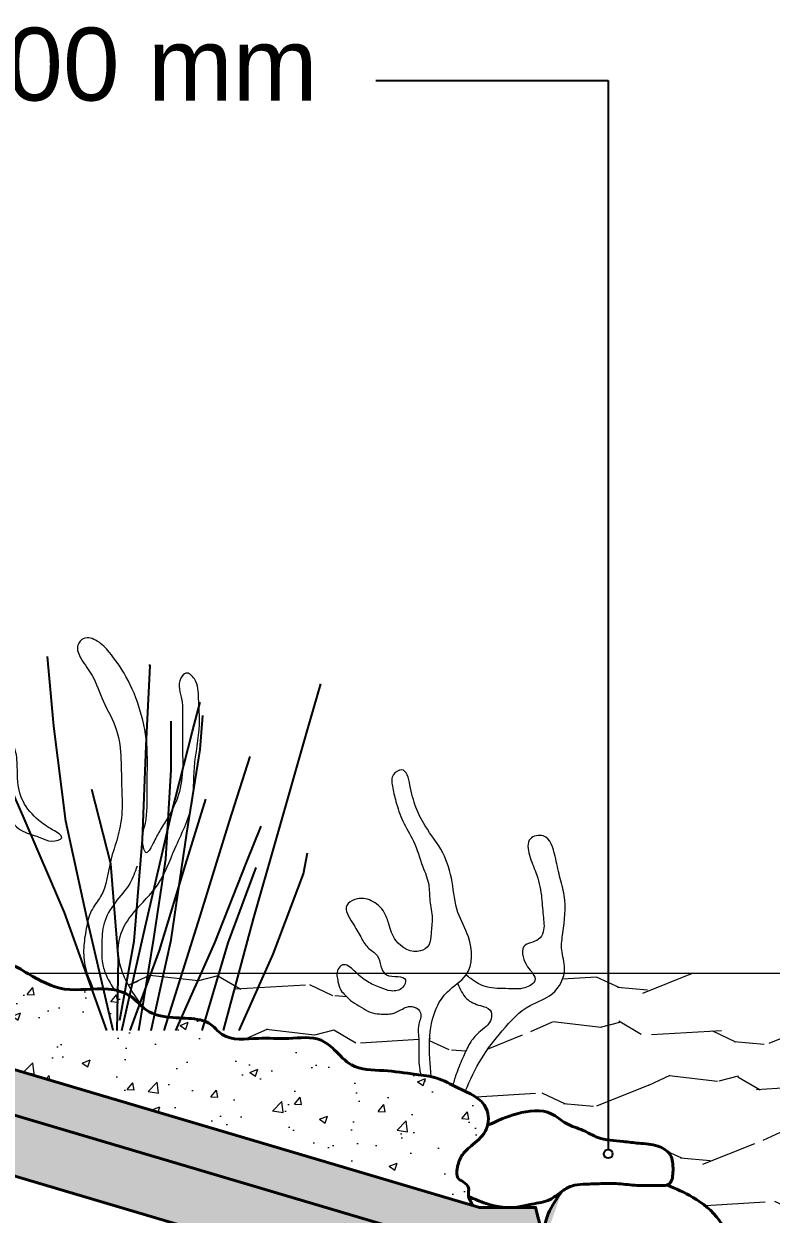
# Model space of a CAD drawing. Header units: millimetres. Extents: x 3441.7 to 3473.1, y 1370.7 to 1404.8.
# Drawn here: x 3447.761 to 3449.27, y 1384.103 to 1386.508 of the extents above; entities that cross this region are included whole.
import ezdxf

# ---------------------------------------------------------------- set-up
doc = ezdxf.new("R2010")
doc.units = ezdxf.units.MM
for name, color, linetype, lineweight, true_color in [('ACQUA - water hatch', 7, 'Continuous', 0, 0x0f87ff), ('PIANTE_laghetto - PISCINA', 7, 'Continuous', 0, 0x306c2d), ('TRATTEGGI - hatch', 7, 'Continuous', 5, 0x8f8f8f)]:
    doc.layers.add(name, color=color, linetype=linetype, lineweight=lineweight, true_color=true_color)
doc.layers.add('MURATURA_section_wall', color=7, linetype='Continuous', lineweight=40)
doc.layers.add('SCRITTE_txt', color=7, linetype='Continuous')
doc.layers.add('VEGETAZIONE', color=7, linetype='Continuous', true_color=0x007a00)
doc.styles.get("Standard").update_dxf_attribs({"font": 'arial.ttf'})

msp = doc.modelspace()

# ---------------------------------------------------------------- hatches: boundary and pattern name
at = {"layer": 'ACQUA - water hatch'}
h = msp.add_hatch(dxfattribs=at)
h.set_pattern_fill('LEGNO6', color=256, scale=0.259, angle=65, style=0, pattern_type=2)
h.set_pattern_definition([(173.4349, (3473.651422849932, 1370.091619504755), (-0.5789254907091911, -0.01581703487360836), [0.098283507, -0.720746236]), (204.3987, (3473.553783736294, 1370.102856385458), (-1.830417354365221, -0.8611113755209729), [0.047757269, -2.340104886]), (201.8476, (3473.619749681893, 1370.317862357518), (-4.928144378325502, -1.988591047344394), [0.1136062059999999, -5.566707201999995]), (174.9831, (3473.514302965307, 1370.275585007065), (-2.206244218994127, 0.1714640880771859), [0.06063034599999996, -2.970886953999997]), (155, (3473.688638614061, 1370.171428968481), (-0.3441918466333335, -0.1252755870516511), [0.05180000000000001, -0.2072]), (183.4429, (3473.641691870692, 1370.193320594439), (3.817745437098474, 0.2201784721872553), [0.1413865459999998, -6.927937645999995]), (149.2894, (3473.500560572862, 1370.18482973036), (2.003145042565715, -1.219857130453502), [0.05205848199999996, -2.550859401999997]), (194.8056, (3473.45580299209, 1370.211416030655), (1.611500914564124, 0.3916450016318331), [0.040457095, -1.982397655])])
edge = h.paths.add_edge_path()
edge.add_line((3454.43779605637, 1383.79989586569), (3454.499453303458, 1383.79989586569))
edge.add_spline(control_points=[(3454.499453303457, 1383.79989586569), (3454.4791790438, 1383.80265195704), (3454.445038434789, 1383.812695515491), (3454.423109773228, 1383.854297656163), (3454.419212482653, 1383.89334706408), (3454.445581059305, 1383.9286280226), (3454.489390789581, 1383.960553151845), (3454.529719726331, 1383.973154588661), (3454.553070995609, 1383.980451075206)], knot_values=[0, 5.561662241859722e-13, 5.561662241859722e-13, 5.561662241859722e-13, 0.05937307789907037, 0.09790101637154827, 0.1345649279990996, 0.1703633095913778, 0.2232683096197928, 0.2960344245012526, 0.2960344245012526, 0.2960344245012526, 0.2960344245012526], degree=3, periodic=0)
edge.add_spline(control_points=[(3454.553070995608, 1383.980451075206), (3454.54381541577, 1383.981405112509), (3454.517695526393, 1383.985058604311), (3454.475426099577, 1383.996485189658), (3454.454065765745, 1384.04665992596), (3454.476468246482, 1384.100543349491), (3454.524251515357, 1384.137820125123), (3454.563363354711, 1384.154788294474), (3454.581022000129, 1384.162449271071)], knot_values=[0, 0, 0, 0, 0.02778236356392966, 0.07795123135906884, 0.1228536621545008, 0.1716339767992767, 0.2418028089864562, 0.2995604804378723, 0.2995604804378723, 0.2995604804378723, 0.2995604804378723], degree=3, periodic=0)
edge.add_spline(control_points=[(3454.581022000118, 1384.162449271074), (3454.579171317298, 1384.163030002748), (3454.570226806443, 1384.16746892463), (3454.568433501929, 1384.19453999286), (3454.569964148923, 1384.225109959179), (3454.602142765569, 1384.245276509417), (3454.635825268047, 1384.245860472635), (3454.676225850716, 1384.251773413777), (3454.716275719672, 1384.252773886426), (3454.75105513787, 1384.274797787739), (3454.78563918362, 1384.283596761156), (3454.821575121974, 1384.317965981795), (3454.884583688983, 1384.309815729147), (3454.92427085485, 1384.29172075731), (3454.943360806015, 1384.283016882363)], knot_values=[0, 0, 0, 0, 0.006301945444434021, 0.03408588355426717, 0.06618174606859073, 0.0963639034804819, 0.135410286284802, 0.1671915799058559, 0.219313579449953, 0.2517505668220372, 0.2884626581942298, 0.3247947950113824, 0.3938192190303914, 0.4577925718705423, 0.4577925718705423, 0.4577925718705423, 0.4577925718705423], degree=3, periodic=0)
edge.add_spline(control_points=[(3454.943360806015, 1384.283016882363), (3454.940715190573, 1384.294266229718), (3454.943094150079, 1384.327698792459), (3454.97082292375, 1384.343223487058), (3454.988719454735, 1384.351883081906)], knot_values=[0.7365814746367307, 0.7365814746367307, 0.7365814746367307, 0.7365814746367307, 0.7525405037948754, 0.779058925372968, 0.779058925372968, 0.779058925372968, 0.779058925372968], degree=3, periodic=0)
edge.add_spline(control_points=[(3454.988719454735, 1384.351883081906), (3454.978705200222, 1384.374337725505), (3454.959094849132, 1384.418309390494), (3454.913198130213, 1384.475248142379), (3454.86830587309, 1384.526048678772), (3454.810477240898, 1384.542225200698), (3454.791633236758, 1384.574049237174), (3454.788853838124, 1384.589874977964)], knot_values=[0, 0, 0, 0, 0.07331409340444213, 0.1435668635678257, 0.2198199965013292, 0.2701171637204405, 0.3172690672055492, 0.3172690672055492, 0.3172690672055492, 0.3172690672055492], degree=3, periodic=0)
edge.add_line((3454.788853838124, 1384.589874977964), (3448.851897201669, 1384.589874977964))
edge.add_spline(control_points=[(3448.851897201669, 1384.589874977964), (3448.849117803035, 1384.574049237174), (3448.830273798895, 1384.542225200698), (3448.772445166703, 1384.526048678772), (3448.72755290958, 1384.475248142379), (3448.681656190661, 1384.418309390494), (3448.662045839571, 1384.374337725505), (3448.652031585058, 1384.351883081906)], knot_values=[0, 0, 0, 0, 0.04715190348510556, 0.09744907070421527, 0.1737022036377174, 0.243954973801101, 0.3172690672055431, 0.3172690672055431, 0.3172690672055431, 0.3172690672055431], degree=3, periodic=0)
edge.add_spline(control_points=[(3448.652031585058, 1384.351883081906), (3448.669928116044, 1384.343223487058), (3448.697656889714, 1384.327698792459), (3448.70003584922, 1384.294266229718), (3448.697390233778, 1384.283016882363)], knot_values=[1.549327909294372, 1.549327909294372, 1.549327909294372, 1.549327909294372, 1.605106844926221, 1.638675119626813, 1.638675119626813, 1.638675119626813, 1.638675119626813], degree=3, periodic=0)
edge.add_spline(control_points=[(3448.697390233778, 1384.283016882363), (3448.716480184943, 1384.29172075731), (3448.75616735081, 1384.309815729147), (3448.819175917819, 1384.317965981795), (3448.855111856173, 1384.283596761156), (3448.889695901923, 1384.274797787739), (3448.924475320122, 1384.252773886426), (3448.964525189078, 1384.251773413777), (3449.004925771746, 1384.245860472635), (3449.038608274224, 1384.245276509417), (3449.070786890871, 1384.225109959179), (3449.072317537864, 1384.19453999286), (3449.07052423335, 1384.16746892463), (3449.061579722495, 1384.163030002748), (3449.059729039675, 1384.162449271074)], knot_values=[0, 0, 0, 0, 0.06397335284014759, 0.132997776859153, 0.1693299136763101, 0.2060420050485027, 0.238478992420587, 0.2906009919646858, 0.3223822855857344, 0.3614286683900563, 0.391610825801946, 0.4237066883162699, 0.451490626426103, 0.4577925718705325, 0.4577925718705325, 0.4577925718705325, 0.4577925718705325], degree=3, periodic=0)
edge.add_spline(control_points=[(3449.059729039664, 1384.162449271071), (3449.077387685082, 1384.154788294474), (3449.116499524437, 1384.137820125123), (3449.164282793312, 1384.100543349491), (3449.186685274048, 1384.04665992596), (3449.165324940216, 1383.996485189658), (3449.1230555134, 1383.985058604311), (3449.096935624023, 1383.981405112509), (3449.087680044185, 1383.980451075206)], knot_values=[0, 0, 0, 0, 0.05775767145141455, 0.1279265036385954, 0.1767068182833706, 0.2216092490788019, 0.2717781168739395, 0.2995604804378801, 0.2995604804378801, 0.2995604804378801, 0.2995604804378801], degree=3, periodic=0)
edge.add_spline(control_points=[(3449.087680044185, 1383.980451075206), (3449.111031313462, 1383.973154588661), (3449.151360250212, 1383.960553151845), (3449.195169980488, 1383.9286280226), (3449.221538557141, 1383.89334706408), (3449.217641266565, 1383.854297656163), (3449.195712605005, 1383.812695515491), (3449.161571995993, 1383.80265195704), (3449.141297736336, 1383.79989586569)], knot_values=[0, 0, 0, 0, 0.07276611488146141, 0.1256711149098778, 0.1614694965021542, 0.1981334081297055, 0.2366613466021825, 0.2960344245006535, 0.2960344245006535, 0.2960344245006535, 0.2960344245012578], degree=3, periodic=0)
edge.add_line((3449.145993632106, 1383.79989586569), (3449.202954983423, 1383.79989586569))
edge.add_line((3449.202954983423, 1383.79989586569), (3449.462164435417, 1383.089874977964))
edge.add_line((3449.462164435417, 1383.089874977964), (3451.820375519897, 1383.089874977964))
edge.add_line((3451.820375519897, 1383.089874977964), (3454.178586604377, 1383.089874977964))
edge.add_line((3454.178586604377, 1383.089874977964), (3454.43779605637, 1383.79989586569))
edge = h.paths.add_edge_path()
edge.add_spline(control_points=[(3455.423490314966, 1384.457651286027), (3455.404562805106, 1384.477876544002), (3455.371708826099, 1384.512983127266), (3455.328905903975, 1384.55360524027), (3455.316300298785, 1384.580830804975), (3455.313100999623, 1384.589874977975)], knot_values=[0, 0, 0, 0, 0.08347369659597126, 0.144891911075212, 0.1735235563839614, 0.1735235563839614, 0.1735235563839614, 0.1735235563839614], degree=3, periodic=0)
edge.add_line((3455.313100999628, 1384.589874977964), (3455.247474673061, 1384.589874977964))
edge.add_spline(control_points=[(3455.247474673061, 1384.589874977964), (3455.247902172355, 1384.584429854101), (3455.24529198459, 1384.572409356091), (3455.241829265441, 1384.556131649411), (3455.228962393737, 1384.544130080538), (3455.216668457208, 1384.531188192215), (3455.198258566209, 1384.522341499103), (3455.181561736657, 1384.510111358751), (3455.158928498709, 1384.507417634921), (3455.137264276899, 1384.50669203336), (3455.119643116316, 1384.515075643732), (3455.106563195325, 1384.523322752878), (3455.090511960634, 1384.52388522311), (3455.073345232215, 1384.509331662072), (3455.086145421451, 1384.483604268904), (3455.080976702403, 1384.45410439962), (3455.082697260505, 1384.424869106542), (3455.081825823223, 1384.401470211067), (3455.079463447775, 1384.389596942485), (3455.07846869343, 1384.384597319959)], knot_values=[1.653840958368614, 1.653840958368614, 1.653840958368614, 1.653840958368614, 1.670284212329099, 1.688701663666082, 1.702731810362867, 1.721699999593496, 1.742086579826102, 1.763481098832251, 1.782455717275425, 1.809291168659968, 1.827043538950123, 1.840073928876327, 1.85522735545754, 1.872549709522921, 1.896105043131741, 1.9287171314217, 1.962493946928967, 1.983491411840911, 1.99876415031564, 1.99876415031564, 1.99876415031564, 1.99876415031564], degree=3, periodic=0)
edge.add_spline(control_points=[(3455.07846869343, 1384.384597319959), (3455.081642161444, 1384.385015706525), (3455.106700673866, 1384.388164478205), (3455.151906709787, 1384.395358303628), (3455.216655057941, 1384.394377970753), (3455.248706356922, 1384.433497794104), (3455.287315579353, 1384.464790280346), (3455.34501645962, 1384.456110808514), (3455.390185319096, 1384.459901710122), (3455.417700477636, 1384.457992238563), (3455.423490314966, 1384.457651286027)], knot_values=[0.5185056990089885, 0.5185056990089885, 0.5185056990089885, 0.5185056990089885, 0.523030569043683, 0.554238054192567, 0.585710197961085, 0.6076550839868684, 0.6233338528687727, 0.6543814569180725, 0.68355253421702, 0.6913131359197894, 0.6913131359197894, 0.6913131359197894, 0.6913131359197894], degree=3, periodic=0)
edge = h.paths.add_edge_path()
edge.add_spline(control_points=[(3455.547761899158, 1384.499057564824), (3455.533291812082, 1384.521129176922), (3455.51963890526, 1384.548631195665), (3455.512771454857, 1384.578971146501), (3455.511215926962, 1384.584650197823), (3455.509541484306, 1384.589874977931)], knot_values=[0.006580042439389144, 0.006580042439389144, 0.006580042439389144, 0.006580042439389144, 0.03004042019089129, 0.03004042019089129, 0.03650200317790447, 0.03650200317790447, 0.03650200317790447, 0.03650200317790447], degree=3, periodic=0)
edge.add_line((3455.509541484296, 1384.589874977964), (3455.346916255131, 1384.589874977964))
edge.add_spline(control_points=[(3455.346916255131, 1384.589874977964), (3455.348733119314, 1384.585988931698), (3455.350769285345, 1384.582294029289), (3455.372155535352, 1384.549591698224), (3455.414155541049, 1384.513430830182), (3455.467508303812, 1384.460633359343)], knot_values=[0, 0, 0, 0, 0.005745101408265181, 0.005745101408265181, 0.05394924863518082, 0.05394924863518082, 0.05394924863518082, 0.05394924863518082], degree=3, periodic=0)
edge.add_spline(control_points=[(3455.467508303812, 1384.460633359343), (3455.471626798655, 1384.461998071593), (3455.485688180661, 1384.468628365955), (3455.5010514146, 1384.490385224681), (3455.527265262017, 1384.497206009253), (3455.541506517644, 1384.498626432984), (3455.547761899158, 1384.499057564824)], knot_values=[0.454100160989116, 0.454100160989116, 0.454100160989116, 0.454100160989116, 0.4605439150416205, 0.4773461468238163, 0.4888761169734311, 0.4978785602404251, 0.4978785602404251, 0.4978785602404251, 0.4978785602404251], degree=3, periodic=0)
edge = h.paths.add_edge_path()
edge.add_spline(control_points=[(3455.636412541401, 1384.518983916302), (3455.653149755645, 1384.541291744553), (3455.66988696989, 1384.563599572803), (3455.679849237417, 1384.589874977964)], knot_values=[0, 0, 0, 0, 0.08313469887157088, 0.08313469887157088, 0.08313469887157088, 0.08313469887157088], degree=3, periodic=0)
edge.add_line((3455.679849237417, 1384.589874977964), (3455.542440223513, 1384.589874977964))
edge.add_spline(control_points=[(3455.542440223513, 1384.589874977964), (3455.544401429495, 1384.581068346492), (3455.547722661315, 1384.565069008004), (3455.559106896314, 1384.533814073182), (3455.574105637823, 1384.514670157252), (3455.584602900977, 1384.501271784914)], knot_values=[0, 0, 0, 0, 0.02696635366569268, 0.04864945168455063, 0.09921354818532077, 0.09921354818532077, 0.09921354818532077, 0.09921354818532077], degree=3, periodic=0)
edge.add_spline(control_points=[(3455.584602900977, 1384.501271784914), (3455.601683716537, 1384.502985043142), (3455.620615393604, 1384.507079178767), (3455.635146488673, 1384.517973533122), (3455.636412541401, 1384.518983916302)], knot_values=[0.4104582408305335, 0.4104582408305335, 0.4104582408305335, 0.4104582408305335, 0.4343131117791068, 0.4366422090824658, 0.4366422090824658, 0.4366422090824658, 0.4366422090824658], degree=3, periodic=0)
edge = h.paths.add_edge_path()
edge.add_spline(control_points=[(3448.562282346363, 1384.384597319959), (3448.561287592018, 1384.389596942485), (3448.55892521657, 1384.401470211067), (3448.558053779288, 1384.424869106542), (3448.55977433739, 1384.45410439962), (3448.554605618343, 1384.483604268904), (3448.567405807578, 1384.509331662072), (3448.55023907916, 1384.52388522311), (3448.534187844468, 1384.523322752878), (3448.521107923477, 1384.515075643732), (3448.503486762895, 1384.50669203336), (3448.481822541084, 1384.507417634921), (3448.459189303136, 1384.510111358751), (3448.442492473584, 1384.522341499103), (3448.424082582585, 1384.531188192215), (3448.411788646056, 1384.544130080538), (3448.398921774352, 1384.556131649411), (3448.395459055203, 1384.572409356091), (3448.392848867439, 1384.584429854101), (3448.393276366732, 1384.589874977964)], knot_values=[1.653840958368624, 1.653840958368624, 1.653840958368624, 1.653840958368624, 1.669113696843353, 1.690111161755297, 1.723887977262563, 1.756500065552522, 1.780055399161343, 1.797377753226727, 1.812531179807938, 1.825561569734141, 1.843313940024298, 1.870149391408845, 1.889124009852014, 1.910518528858163, 1.930905109090771, 1.949873298321398, 1.963903445018182, 1.982320896355166, 1.998764150315647, 1.998764150315647, 1.998764150315647, 1.998764150315647], degree=3, periodic=0)
edge.add_spline(control_points=[(3448.433784805479, 1384.589874977964), (3448.431899414421, 1384.591621197339), (3448.42301992283, 1384.599910353204), (3448.407829437122, 1384.613337646669), (3448.395078309257, 1384.599407963558), (3448.393484763733, 1384.59252936243), (3448.393276366732, 1384.589874977964)], knot_values=[1.599284433282738, 1.599284433282738, 1.599284433282738, 1.599284433282738, 1.606581788358489, 1.632642319011171, 1.645825214560593, 1.653840958368624, 1.653840958368624, 1.653840958368624, 1.653840958368624], degree=3, periodic=0)
edge.add_line((3448.393276366732, 1384.589874977964), (3447.960901802376, 1384.589874977964))
edge.add_spline(control_points=[(3447.960901802376, 1384.589874977964), (3447.970864069904, 1384.563599572803), (3447.987601284148, 1384.541291744553), (3448.004338498392, 1384.518983916302)], knot_values=[0, 0, 0, 0, 0.08313469887156595, 0.08313469887156595, 0.08313469887156595, 0.08313469887156595], degree=3, periodic=0)
edge.add_spline(control_points=[(3448.004338498392, 1384.518983916302), (3448.00560455112, 1384.517973533122), (3448.021628133817, 1384.505960220491), (3448.060600090164, 1384.499133000485), (3448.103116272775, 1384.499904131303), (3448.139699625193, 1384.490385224681), (3448.167603923368, 1384.450868162345), (3448.232578456064, 1384.46141133315), (3448.295734580174, 1384.456110808514), (3448.35343546044, 1384.464790280346), (3448.392044682872, 1384.433497794104), (3448.424095981852, 1384.394377970753), (3448.488844330006, 1384.395358303628), (3448.534050365928, 1384.388164478205), (3448.55910887835, 1384.385015706525), (3448.562282346363, 1384.384597319959)], knot_values=[0.8633592209635979, 0.8633592209635979, 0.8633592209635979, 0.8633592209635979, 0.8682582519328004, 0.92409146101329, 0.974091549064217, 0.9983437264013412, 1.033685596289431, 1.106950277042951, 1.168308817489176, 1.23361445050693, 1.266593224815765, 1.31275217064426, 1.378950781911176, 1.444592709362447, 1.454110335955157, 1.454110335955157, 1.454110335955157, 1.454110335955157], degree=3, periodic=0)
edge = h.paths.add_edge_path()
edge.add_spline(control_points=[(3448.62698600872, 1384.364089280497), (3448.629479072927, 1384.372499391237), (3448.635326540224, 1384.39222525605), (3448.647812403996, 1384.419928831519), (3448.660021676794, 1384.448800288726), (3448.679827449881, 1384.473738931241), (3448.707269688526, 1384.488979669698), (3448.704885218692, 1384.519897990315), (3448.678824783437, 1384.525001114331), (3448.651013365969, 1384.536621999614), (3448.641833533206, 1384.55819080398), (3448.636881176478, 1384.569826790842)], knot_values=[0, 0, 0, 0, 0.02627874297382379, 0.06163663564031421, 0.09121813495416962, 0.1195660553797173, 0.1573663796495151, 0.1747650954205394, 0.1963803222224595, 0.227250599323852, 0.2634141690894424, 0.2634141690894424, 0.2634141690894424, 0.2634141690894424], degree=3, periodic=0)
edge.add_spline(control_points=[(3448.636881176452, 1384.569826790821), (3448.629934901842, 1384.564216446473), (3448.612128338878, 1384.551226808999), (3448.573767068384, 1384.492680581968), (3448.57927161478, 1384.430376510417), (3448.583624676937, 1384.381105693782)], knot_values=[0, 0, 0, 0, 0.02647959214194034, 0.06382602412981059, 0.2050101883561061, 0.2050101883561061, 0.2050101883561061, 0.2050101883561061], degree=3, periodic=0)
edge.add_spline(control_points=[(3448.583624676937, 1384.381105693782), (3448.587470476228, 1384.380280927143), (3448.602569500271, 1384.37644884047), (3448.616284966148, 1384.369509891408), (3448.626986008772, 1384.36408928047)], knot_values=[1.475629165940997, 1.475629165940997, 1.475629165940997, 1.475629165940997, 1.487466873473399, 1.522793157095329, 1.522793157095329, 1.522793157095329, 1.522793157095329], degree=3, periodic=0)
at = {"layer": 'TRATTEGGI - hatch'}
h = msp.add_hatch(dxfattribs=at)
h.set_pattern_fill('AR-CONC', color=256, scale=0.02355811703335998, style=0)
h.set_pattern_definition([(49.99999999999999, (3430.489087552899, 1278.141046516916), (0.168972993250777, -0.01478322140013178), [0.01766858777501998, -0.1943544655252198]), (355, (3430.489087552899, 1278.141046516916), (-0.03268720155789828, 0.1772023031727764), [0.01413487022001599, -0.1554835724201759]), (100.4514, (3430.503168635226, 1278.139814582879), (0.1362859171931564, 0.1624189741929805), [0.01501598855748601, -0.1651758793151319]), (46.18420000000002, (3430.489087552899, 1278.188162750983), (0.2514218952632876, -0.03899316310809395), [0.02650288166252992, -0.291531698287829]), (96.63559999999998, (3430.510039375372, 1278.184913307577), (0.2201889340403323, 0.2294838280696005), [0.0225239835429725, -0.247763779395061]), (351.1842, (3430.489087552899, 1278.188162750983), (0.2201887549008587, 0.2294840000497168), [0.02120230533002398, -0.2332253586302638]), (21, (3430.512645669933, 1278.176383692466), (0.1406200619184462, -0.09484942946135617), [0.01766858777501998, -0.1943544655252198]), (326.0000000000001, (3430.512645669933, 1278.176383692466), (0.05732051065419451, 0.1708316962796002), [0.01413487022001599, -0.1554835724201759]), (71.4514, (3430.524364003398, 1278.168479565858), (0.1979406301820009, 0.07598211188320783), [0.01501598855748602, -0.1651758793151319]), (37.50000000000001, (3430.489087552899, 1278.141046516916), (0.002864632946734582, 0.07842352368244265), [0, -0.153598923057507, 0, -0.1578393841235118, 0, -0.1560725253460098]), (7.499999999999999, (3430.489087552899, 1278.141046516916), (0.06197422950974011, 0.09291597267852499), [0, -0.08999200706743508, 0, -0.150065205502503, 0, -0.05948424550923392]), (327.5, (3430.436552951915, 1278.141046516916), (0.1257585142638295, -0.005313503079909423), [0, -0.05889529258339993, 0, -0.1837533128602078, 0, -0.2438265112952757]), (317.5, (3430.412994834881, 1278.141046516916), (0.1373876802960483, 0.02358284889407171), [0, -0.07656388035841993, 0, -0.1220310462328047, 0, -0.1731521601951958])])
edge = h.paths.add_edge_path()
edge.add_spline(control_points=[(3448.626986008772, 1384.36408928047), (3448.616284966148, 1384.369509891408), (3448.602569500271, 1384.37644884047), (3448.587470476228, 1384.380280927143), (3448.583624676937, 1384.381105693783)], knot_values=[0.5011025843369028, 0.5011025843369028, 0.5011025843369028, 0.5011025843369028, 0.5130988855937124, 0.517118801961612, 0.517118801961612, 0.517118801961612, 0.517118801961612], degree=3, periodic=0)
edge.add_spline(control_points=[(3448.583624676937, 1384.381105693783), (3448.576633703315, 1384.382604971666), (3448.569457382911, 1384.383651370957), (3448.562282346363, 1384.384597319959)], knot_values=[0.4937950970855718, 0.4937950970855718, 0.4937950970855718, 0.4937950970855718, 0.5011025843369028, 0.5011025843369028, 0.5011025843369028, 0.5011025843369028], degree=3, periodic=0)
edge.add_spline(control_points=[(3448.562282346363, 1384.384597319959), (3448.55910887835, 1384.385015706525), (3448.534050365928, 1384.388164478205), (3448.488844330006, 1384.395358303628), (3448.424095981852, 1384.394377970753), (3448.392044682872, 1384.433497794104), (3448.35343546044, 1384.464790280346), (3448.295734580174, 1384.456110808514), (3448.232578456064, 1384.46141133315), (3448.167603923368, 1384.450868162345), (3448.139699625193, 1384.490385224681), (3448.103116272775, 1384.499904131303), (3448.060600090164, 1384.499133000485), (3448.021628133934, 1384.505960220471), (3448.005604551296, 1384.51797353299), (3448.004338498651, 1384.518983916096)], knot_values=[0.2931844578492684, 0.2931844578492684, 0.2931844578492684, 0.2931844578492684, 0.2964165078740583, 0.3187075686946895, 0.3411876713864884, 0.3568625899763333, 0.3680617106062649, 0.390238570641479, 0.4110750544264405, 0.4359546933720397, 0.4479562875021786, 0.4561919804661894, 0.4731712960813115, 0.4921314562677731, 0.4937950970855717, 0.4937950970855717, 0.4937950970855717, 0.4937950970855717], degree=3, periodic=0)
edge.add_spline(control_points=[(3448.004338498651, 1384.518983916096), (3447.99507382102, 1384.526377663743), (3447.979197672713, 1384.54581744286), (3447.955795261771, 1384.554275770697), (3447.943493677511, 1384.556586704213)], knot_values=[0.2685481115321977, 0.2685481115321977, 0.2685481115321977, 0.2685481115321977, 0.28072224657598, 0.2931844578492685, 0.2931844578492685, 0.2931844578492685, 0.2931844578492685], degree=3, periodic=0)
edge.add_spline(control_points=[(3447.943493677511, 1384.556586704213), (3447.939536528814, 1384.557330080624), (3447.92555458619, 1384.559214418685), (3447.911581250959, 1384.558958999883), (3447.901668212893, 1384.558474433358)], knot_values=[0.2545532415691723, 0.2545532415691723, 0.2545532415691723, 0.2545532415691723, 0.2585620604381326, 0.2685481115321977, 0.2685481115321977, 0.2685481115321977, 0.2685481115321977], degree=3, periodic=0)
edge.add_spline(control_points=[(3447.901668212893, 1384.558474433358), (3447.881847791237, 1384.557505576707), (3447.837133790096, 1384.552535635517), (3447.795838485027, 1384.574048569333), (3447.773665931073, 1384.587002858055)], knot_values=[0.2089800167974521, 0.2089800167974521, 0.2089800167974521, 0.2089800167974521, 0.2289464228629254, 0.2545532415691723, 0.2545532415691723, 0.2545532415691723, 0.2545532415691723], degree=3, periodic=0)
edge.add_spline(control_points=[(3447.773665931073, 1384.587002858055), (3447.772595279532, 1384.587628384965), (3447.757432700596, 1384.596535709298), (3447.701005590866, 1384.631685995013), (3447.625505494412, 1384.627835635732), (3447.570412418222, 1384.631820225493), (3447.564384793953, 1384.632274996033)], knot_values=[0.135361206988783, 0.135361206988783, 0.135361206988783, 0.135361206988783, 0.1365976897117721, 0.1529116788690293, 0.202823824127184, 0.2089800167974521, 0.2089800167974521, 0.2089800167974521, 0.2089800167974521], degree=3, periodic=0)
edge.add_spline(control_points=[(3447.564384793953, 1384.632274996033), (3447.55439967784, 1384.633028350331), (3447.544473524975, 1384.633829098024), (3447.534518208923, 1384.634373924538)], knot_values=[0.1251631097145695, 0.1251631097145695, 0.1251631097145695, 0.1251631097145695, 0.135361206988783, 0.135361206988783, 0.135361206988783, 0.135361206988783], degree=3, periodic=0)
edge.add_spline(control_points=[(3447.534518208923, 1384.634373924538), (3447.523756288401, 1384.634962894251), (3447.512052056399, 1384.635277180134), (3447.500176919685, 1384.634789600035), (3447.49925451581, 1384.63474745311)], knot_values=[0.1132112940040025, 0.1132112940040025, 0.1132112940040025, 0.1132112940040025, 0.1242356664862213, 0.1251631097145696, 0.1251631097145696, 0.1251631097145696, 0.1251631097145696], degree=3, periodic=0)
edge.add_spline(control_points=[(3447.49925451581, 1384.63474745311), (3447.489143291233, 1384.634285446144), (3447.478922620779, 1384.633305371435), (3447.468748307626, 1384.632488256404)], knot_values=[0.1030448289445009, 0.1030448289445009, 0.1030448289445009, 0.1030448289445009, 0.1132112940040025, 0.1132112940040025, 0.1132112940040025, 0.1132112940040025], degree=3, periodic=0)
edge.add_spline(control_points=[(3447.468748307626, 1384.632488256404), (3447.46349738077, 1384.63206654624), (3447.458258801438, 1384.631688241289), (3447.453053987137, 1384.631446959087)], knot_values=[0.09779795246185546, 0.09779795246185546, 0.09779795246185546, 0.09779795246185546, 0.1030448289445009, 0.1030448289445009, 0.1030448289445009, 0.1030448289445009], degree=3, periodic=0)
edge.add_spline(control_points=[(3447.453053987137, 1384.631446959087), (3447.442193303175, 1384.630943484881), (3447.431479637386, 1384.631036628944), (3447.421107581655, 1384.632576967059)], knot_values=[0.08684949897873384, 0.08684949897873384, 0.08684949897873384, 0.08684949897873384, 0.09779795246185545, 0.09779795246185545, 0.09779795246185545, 0.09779795246185545], degree=3, periodic=0)
edge.add_spline(control_points=[(3447.421107581655, 1384.632576967059), (3447.417351129704, 1384.633134831986), (3447.396188895243, 1384.637397844345), (3447.371909201109, 1384.652096175606), (3447.349920001324, 1384.663059967232), (3447.344736668988, 1384.665454942523)], knot_values=[0.05856241272629621, 0.05856241272629621, 0.05856241272629621, 0.05856241272629621, 0.06252761890288273, 0.08117035315130852, 0.08684949897873386, 0.08684949897873386, 0.08684949897873386, 0.08684949897873386], degree=3, periodic=0)
edge.add_spline(control_points=[(3447.344736668988, 1384.665454942523), (3447.334729395491, 1384.670078835261), (3447.324539975401, 1384.674087457486), (3447.31425343562, 1384.676949815874)], knot_values=[0.04759788993637733, 0.04759788993637733, 0.04759788993637733, 0.04759788993637733, 0.0585624127262962, 0.0585624127262962, 0.0585624127262962, 0.0585624127262962], degree=3, periodic=0)
edge.add_spline(control_points=[(3447.31425343562, 1384.676949815874), (3447.307844837474, 1384.678733088485), (3447.262927464163, 1384.688058716122), (3447.217178136556, 1384.669548841067), (3447.17799450055, 1384.653695401364)], knot_values=[0, 0, 0, 0, 0.006830987087222934, 0.04759788993637733, 0.04759788993637733, 0.04759788993637733, 0.04759788993637733], degree=3, periodic=0)
edge.add_line((3447.17799450055, 1384.653695401364), (3447.17799450055, 1384.440282274528))
edge.add_line((3447.17799450055, 1384.440282274528), (3447.590976585685, 1384.440282274528))
edge.add_line((3447.590976585685, 1384.440282274528), (3448.668447533848, 1384.120727471054))
edge.add_spline(control_points=[(3448.668447533847, 1384.120727471054), (3448.664341938309, 1384.126681847458), (3448.66023634277, 1384.132636223861), (3448.659016404636, 1384.139292934548)], knot_values=[0.615720511461927, 0.615720511461927, 0.615720511461927, 0.615720511461927, 0.6227264886776177, 0.6227264886776177, 0.6227264886776177, 0.6227264886776177], degree=3, periodic=0)
edge.add_spline(control_points=[(3448.659016404636, 1384.139292934548), (3448.65883901181, 1384.1402608957), (3448.658157667339, 1384.146014887206), (3448.661428448483, 1384.158106412086), (3448.649223926814, 1384.168863517263), (3448.633727424122, 1384.176195174578), (3448.636160276977, 1384.199099119603), (3448.642987535764, 1384.224010805972), (3448.670199704908, 1384.24570788437), (3448.691498613354, 1384.264106932986), (3448.696714311107, 1384.280142810497), (3448.697390233778, 1384.283016882363)], knot_values=[0.5564706609806979, 0.5564706609806979, 0.5564706609806979, 0.5564706609806979, 0.5574894094430287, 0.5624350491049266, 0.5678511514804009, 0.5723498011281799, 0.578660232080564, 0.5879270232432696, 0.5989720119904535, 0.612808126842453, 0.615720511461927, 0.615720511461927, 0.615720511461927, 0.615720511461927], degree=3, periodic=0)
edge.add_spline(control_points=[(3448.697390233778, 1384.283016882363), (3448.70003584922, 1384.294266229718), (3448.697656889714, 1384.327698792459), (3448.669928116044, 1384.343223487058), (3448.652031585058, 1384.351883081906)], knot_values=[0.5261296247405244, 0.5261296247405244, 0.5261296247405244, 0.5261296247405244, 0.5375289312820626, 0.5564706609806979, 0.5564706609806979, 0.5564706609806979, 0.5564706609806979], degree=3, periodic=0)
edge.add_spline(control_points=[(3448.652031585058, 1384.351883081906), (3448.647048456338, 1384.354294268511), (3448.638457277725, 1384.35827700141), (3448.630319222985, 1384.362400841497), (3448.626986008772, 1384.36408928047)], knot_values=[0.5171188019616121, 0.5171188019616121, 0.5171188019616121, 0.5171188019616121, 0.5223929568988179, 0.5261296247405245, 0.5261296247405245, 0.5261296247405245, 0.5261296247405245], degree=3, periodic=0)
at = {"layer": 'TRATTEGGI - hatch', "true_color": 0x383838}
h = msp.add_hatch(color=250, dxfattribs=at)
edge = h.paths.add_edge_path()
edge.add_line((3456.551099478119, 1384.653695401364), (3456.462756539244, 1384.653695401364))
edge.add_line((3456.462756539244, 1384.653695401364), (3456.462756539244, 1384.440282274528))
edge.add_line((3456.462756539244, 1384.440282274528), (3456.049774454108, 1384.440282274528))
edge.add_line((3456.049774454108, 1384.440282274528), (3454.959548217281, 1384.116944525659))
edge.add_line((3454.959548217281, 1384.116944525658), (3454.846692872668, 1384.116944525658))
edge.add_line((3454.846692872668, 1384.116944525658), (3454.829013894122, 1384.048126028993))
edge.add_spline(control_points=[(3454.829013894122, 1384.048126028993), (3454.828326594166, 1384.043974026779), (3454.827296052277, 1384.03990037189), (3454.825886328689, 1384.035951436967)], knot_values=[0.2016462037135931, 0.2016462037135931, 0.2016462037135931, 0.2016462037135931, 0.2059052589238498, 0.2059052589292023, 0.2059052589292023, 0.2059052589292023], degree=3, periodic=0)
edge.add_spline(control_points=[(3454.686083012494, 1383.977811104862), (3454.714320172576, 1383.976477410998), (3454.769195600554, 1383.97084226566), (3454.817210187075, 1384.011647723171), (3454.825886328687, 1384.035951436962)], knot_values=[0.1470175366604609, 0.1470175366604609, 0.1470175366604609, 0.1470175366604609, 0.1754338550701806, 0.2016462037135931, 0.2016462037135931, 0.2016462037135931, 0.2016462037189456], degree=3, periodic=0)
edge.add_line((3454.82588632869, 1384.035951436966), (3454.765245344328, 1383.79989586569))
edge.add_line((3454.765245344328, 1383.79989586569), (3454.567068157956, 1383.79989586569))
edge.add_spline(control_points=[(3454.567068157956, 1383.79989586569), (3454.544811009576, 1383.797929976953), (3454.522408194413, 1383.796775368198), (3454.499453303458, 1383.79989586569)], knot_values=[0.1005290614971896, 0.1005290614971896, 0.1005290614971896, 0.1005290614971896, 0.123357131995037, 0.1233571319952658, 0.1233571319952658, 0.1233571319952658], degree=3, periodic=0)
edge.add_line((3454.499453303459, 1383.79989586569), (3454.43779605637, 1383.79989586569))
edge.add_line((3454.43779605637, 1383.79989586569), (3454.178586604377, 1383.089874977964))
edge.add_line((3454.178586604377, 1383.089874977964), (3451.820375519897, 1383.089874977964))
edge.add_line((3451.820375519897, 1383.089874977964), (3451.820375519897, 1383.001532039089))
edge.add_line((3451.820375519897, 1383.001532039089), (3454.240380939543, 1383.001532039089))
edge.add_line((3454.240380939543, 1383.001532039089), (3454.499590391537, 1383.711552926815))
edge.add_line((3454.499590391537, 1383.711552926815), (3454.833762094641, 1383.711552926815))
edge.add_line((3454.833762094641, 1383.711552926815), (3454.915209622981, 1384.028601586783))
edge.add_line((3454.915209622981, 1384.028601586783), (3454.97237246985, 1384.028601586783))
edge.add_line((3454.97237246985, 1384.028601586783), (3456.062598706677, 1384.351939335653))
edge.add_line((3456.062598706677, 1384.351939335653), (3456.462756539244, 1384.351939335653))
edge.add_line((3456.462756539244, 1384.351939335653), (3456.462756539244, 1384.302749455748))
edge.add_line((3456.462756539244, 1384.302749455748), (3456.551099478119, 1384.302749455748))
edge.add_line((3456.551099478119, 1384.302749455748), (3456.551099478119, 1384.653695401364))
edge = h.paths.add_edge_path()
edge.add_line((3447.17799450055, 1384.440282274528), (3447.17799450055, 1384.653695401364))
edge.add_line((3447.17799450055, 1384.653695401364), (3447.089651561675, 1384.653695401364))
edge.add_line((3447.089651561675, 1384.653695401364), (3447.089651561675, 1384.302749455748))
edge.add_line((3447.089651561675, 1384.302749455748), (3447.17799450055, 1384.302749455748))
edge.add_line((3447.17799450055, 1384.302749455748), (3447.17799450055, 1384.351939335653))
edge.add_line((3447.17799450055, 1384.351939335653), (3447.578152333117, 1384.351939335653))
edge.add_line((3447.578152333117, 1384.351939335653), (3448.668378569943, 1384.028601586783))
edge.add_line((3448.668378569943, 1384.028601586783), (3448.725541416813, 1384.028601586783))
edge.add_line((3448.725541416813, 1384.028601586783), (3448.806988945152, 1383.711552926815))
edge.add_line((3448.806988945152, 1383.711552926815), (3449.141160648256, 1383.711552926815))
edge.add_line((3449.141160648256, 1383.711552926815), (3449.40037010025, 1383.001532039089))
edge.add_line((3449.40037010025, 1383.001532039089), (3451.820375519897, 1383.001532039089))
edge.add_line((3451.820375519897, 1383.001532039089), (3451.820375519897, 1383.089874977964))
edge.add_line((3451.820375519897, 1383.089874977964), (3449.462164435417, 1383.089874977964))
edge.add_line((3449.462164435417, 1383.089874977964), (3449.202954983423, 1383.79989586569))
edge.add_line((3449.202954983423, 1383.79989586569), (3449.141297736335, 1383.79989586569))
edge.add_spline(control_points=[(3449.141297736336, 1383.79989586569), (3449.118342845381, 1383.796775368198), (3449.095940030217, 1383.797929976953), (3449.073682881837, 1383.79989586569)], knot_values=[0.1005290614971896, 0.1005290614971896, 0.1005290614971896, 0.1005290614974184, 0.1233571319952658, 0.1233571319952658, 0.1233571319952658, 0.1233571319952658], degree=3, periodic=0)
edge.add_line((3449.073682881837, 1383.79989586569), (3448.875505695466, 1383.79989586569))
edge.add_line((3448.875505695466, 1383.79989586569), (3448.814864711101, 1384.035951436976))
edge.add_spline(control_points=[(3448.814864711104, 1384.035951436967), (3448.813454987516, 1384.03990037189), (3448.812424445627, 1384.043974026779), (3448.811737145671, 1384.048126028993)], knot_values=[0.2016462037135642, 0.2016462037135642, 0.2016462037135642, 0.2016462037189456, 0.2059052589291918, 0.2059052589291918, 0.2059052589291918, 0.2059052589291918], degree=3, periodic=0)
edge.add_spline(control_points=[(3448.847747995989, 1384.149920905619), (3448.837284631098, 1384.135397404902), (3448.815988477455, 1384.105837630784), (3448.808685570972, 1384.066560694681), (3448.811737145671, 1384.048126028993)], knot_values=[0.2059052589291918, 0.2059052589291918, 0.2059052589291918, 0.2059052589291918, 0.2241703590109652, 0.2430803342213831, 0.2430803342213831, 0.2430803342213831, 0.2430803342213831], degree=3, periodic=0)
edge.add_line((3448.811737145671, 1384.048126028993), (3448.794058167126, 1384.116944525658))
edge.add_line((3448.794058167126, 1384.116944525658), (3448.681202822512, 1384.116944525658))
edge.add_line((3448.681202822512, 1384.116944525658), (3447.590976585685, 1384.440282274528))
edge.add_line((3447.590976585685, 1384.440282274528), (3447.17799450055, 1384.440282274528))
at = {"layer": 'TRATTEGGI - hatch'}
h = msp.add_hatch(dxfattribs=at)
h.set_pattern_fill('AR-SAND', color=256, scale=0.02944764629169997, style=0)
h.set_pattern_definition([(37.50000000000001, (3430.489087552899, 1278.141046516916), (-0.001855006128338131, 0.0567404248163397), [0, -0.04476042236338396, 0, -0.05006099869588995, 0, -0.04785242522401245]), (7.499999999999999, (3430.489087552899, 1278.141046516916), (0.05211575843201418, 0.08310555911239823), [0, -0.02414706995919397, 0, -0.04034327541962896, 0, -0.01546001430314248]), (327.5, (3430.452866947961, 1278.141046516916), (0.09170414804703406, 0.0001666458069023242), [0, -0.01472382314584998, 0, -0.05300576332505995, 0, -0.06920196878549494]), (317.5, (3430.452866947961, 1278.141046516916), (0.08852335295951391, 0.02584547959505172), [0, -0.007361911572924992, 0, -0.03474822262420597, 0, -0.03975432249379496])])
h.paths.add_polyline_path([(3454.581982838426, 1383.593762341648), (3454.925117761726, 1383.593762341648), (3455.007975058047, 1383.916298768507), (3456.079697710102, 1384.234148750486), (3456.462756539244, 1384.234148750486), (3456.462756539244, 1384.302749455748), (3456.462756539244, 1384.351939335653), (3456.062598706677, 1384.351939335653), (3454.97237246985, 1384.028601586783), (3454.915209622981, 1384.028601586783), (3454.833762094641, 1383.711552926815), (3454.499590391537, 1383.711552926815), (3454.240380939543, 1383.001532039089), (3451.820375519897, 1383.001532039089), (3449.40037010025, 1383.001532039089), (3449.141160648256, 1383.711552926815), (3448.806988945152, 1383.711552926815), (3448.725541416813, 1384.028601586783), (3448.668378569943, 1384.028601586783), (3447.578152333117, 1384.351939335653), (3447.17799450055, 1384.351939335653), (3447.17799450055, 1384.302749455748), (3447.17799450055, 1384.234148750486), (3447.561053329691, 1384.234148750486), (3448.632775981747, 1383.916298768507), (3448.715633278068, 1383.593762341648), (3449.058768201367, 1383.593762341648), (3449.317977653361, 1382.883741453922), (3451.820375519897, 1382.883741453922), (3454.322773386433, 1382.883741453922)])

# ---------------------------------------------------------------- linework, layer by layer
at = {"layer": 'ACQUA - water hatch'}
msp.add_lwpolyline([(3455.871965432883, 1384.589874977964), (3447.773665931073, 1384.589874977964)], dxfattribs=at)
at = {"layer": 'MURATURA_section_wall'}
for points in [[(3448.875505695466, 1383.79989586569), (3448.794058167126, 1384.116944525658), (3448.681202822512, 1384.116944525658), (3447.590976585685, 1384.440282274528), (3447.17799450055, 1384.440282274528), (3447.17799450055, 1384.653695401364), (3447.089651561675, 1384.653695401364), (3447.089651561675, 1384.302749455748)], [(3448.806988945152, 1383.711552926815), (3448.725541416813, 1384.028601586783), (3448.668378569943, 1384.028601586783), (3447.578152333117, 1384.351939335653), (3447.17799450055, 1384.351939335653), (3447.17799450055, 1384.302749455748)], [(3447.17799450055, 1384.234148750486), (3447.561053329691, 1384.234148750486), (3448.632775981747, 1383.916298768507)]]:
    msp.add_lwpolyline(points, dxfattribs=at)
for points in [[(3447.17799450055, 1384.653695401364), (3447.294935114002, 1384.680836502522), (3447.360128252648, 1384.657848609441), (3447.409981894218, 1384.634860442564), (3447.50201887668, 1384.634860442564), (3447.582551512404, 1384.631029218315), (3447.728277286774, 1384.611872549482), (3447.770461179805, 1384.588884656401), (3447.84332406699, 1384.558234041027), (3447.93152700339, 1384.558234041027), (3447.977545494622, 1384.542908596442), (3448.008224488776, 1384.516089205317), (3448.061913280683, 1384.500764034527), (3448.111766370115, 1384.496932810279), (3448.134776167868, 1384.489270087987), (3448.161620011685, 1384.46628192111), (3448.234482898869, 1384.458619472613), (3448.295841439316, 1384.458619472613), (3448.361034577962, 1384.454787974569), (3448.387878973916, 1384.435631305736), (3448.42239256627, 1384.404980690362), (3448.487585704917, 1384.393486743821), (3448.552778843564, 1384.385824021529), (3448.594962736594, 1384.378161573032), (3448.637146629625, 1384.359004904199), (3448.694670019734, 1384.316860068489), (3448.694670019734, 1384.274715506574), (3448.66782562378, 1384.2440648912), (3448.644816378164, 1384.221076998119), (3448.636147812038, 1384.195201928614), (3448.637472943165, 1384.176666502389), (3448.648074544324, 1384.168722865634), (3448.658676145482, 1384.156807273603), (3448.658676145482, 1384.142243528858), (3448.668447533847, 1384.120727471054)], [(3448.697390233778, 1384.283016882363), (3448.756927992933, 1384.306422973631), (3448.825952416952, 1384.306422973631), (3448.856369697708, 1384.28655306681), (3448.890296919539, 1384.272527330758), (3448.919544772075, 1384.258501594707), (3448.971020595, 1384.250319755629), (3449.002607856114, 1384.246813253167), (3449.041214447239, 1384.240969356193), (3449.065782378343, 1384.22343711768), (3449.071632280133, 1384.191878869319), (3449.064612950123, 1384.16499623137), (3449.037705058303, 1384.161489728909), (3448.99909791504, 1384.161489728909), (3448.961661304274, 1384.16499623137), (3448.921884732791, 1384.16499623137), (3448.890296919539, 1384.163827397217), (3448.866898968792, 1384.160320894755), (3448.845357858038, 1384.148185170923), (3448.823466139674, 1384.133220315371), (3448.786810251996, 1384.123656355232), (3448.760550570153, 1384.118191391608), (3448.694231622185, 1384.124868175322), (3448.659016404636, 1384.139292934547)], [(3449.059729039664, 1384.162449271071), (3449.111783753297, 1384.137424175666), (3449.164532806381, 1384.091151047294), (3449.179971136154, 1384.044878192717), (3449.161959291303, 1384.003746675162), (3449.115643197706, 1383.984466250639), (3449.029444522137, 1383.978039442465), (3448.959970105672, 1383.978039442465), (3448.871197915025, 1383.983180779486), (3448.814864711101, 1384.035951436977), (3448.819735895549, 1384.104004663642), (3448.847747995989, 1384.149920905619)]]:
    msp.add_spline(points, degree=3, dxfattribs=at)
at = {"layer": 'PIANTE_laghetto - PISCINA'}
for points in [[(3448.004338498392, 1384.518983916302), (3447.960339219068, 1384.591382769031), (3447.955223660778, 1384.664634637669), (3447.982505350004, 1384.712333146834), (3448.031953722304, 1384.770253273584), (3448.066055971871, 1384.841801311127), (3448.100165951369, 1384.930796162903), (3448.10528150966, 1385.005751315043), (3448.115512074102, 1385.092631094474), (3448.113807072051, 1385.145440549329), (3448.10528150966, 1385.184621545799), (3448.088230384876, 1385.196546173091), (3448.077999268296, 1385.186325103097), (3448.079704822484, 1385.142033434733), (3448.081409824535, 1385.101148880965), (3448.081409824535, 1385.038118356116), (3448.081409824535, 1384.99893708585), (3448.071179260093, 1384.944424347492), (3448.049012577019, 1384.900132679128), (3448.033666454287, 1384.874579867247), (3448.020025885742, 1384.849026781571), (3448.008089767111, 1384.833695039683), (3448.001269758908, 1384.850730338869), (3448.00638476506, 1384.893318449935), (3448.0097953213, 1384.961459646678), (3448.0097953213, 1385.044932311513), (3447.996154200618, 1385.119887463653), (3447.967167509341, 1385.189732217694), (3447.933065259774, 1385.239134284157), (3447.90919357465, 1385.261280255237), (3447.881911885424, 1385.266390927132), (3447.869976318931, 1385.252762742542), (3447.876796327133, 1385.225506099568), (3447.898963010207, 1385.191435774992), (3447.921129693281, 1385.140329877435), (3447.948411382507, 1385.080706467182), (3447.956936944899, 1385.022786614228), (3447.958641946949, 1384.961459646678), (3447.958641946949, 1384.910353749121), (3447.950116384558, 1384.864358523458), (3447.936475263876, 1384.818363297795), (3447.916014134991, 1384.745111702954), (3447.897258008156, 1384.716151776477), (3447.887027443714, 1384.680377620807), (3447.881911885424, 1384.641196624337), (3447.885321889525, 1384.602015354071), (3447.901668212893, 1384.558474433358)], [(3447.564384793944, 1384.632274996034), (3447.576365910728, 1384.707854669379), (3447.585291773148, 1384.781421950747), (3447.59421708343, 1384.857218477296), (3447.614299445668, 1384.919639258959), (3447.650001791071, 1384.964225531575), (3447.681241205265, 1384.979830795439), (3447.703554757038, 1384.968684295734), (3447.72586886095, 1384.924098023118), (3447.745951223188, 1384.886199486047), (3447.763802395889, 1384.875052986342), (3447.795041810083, 1384.863906486637), (3447.817355361857, 1384.857218477296), (3447.837438276232, 1384.863906486637), (3447.81958710353, 1384.879511750502), (3447.790578878873, 1384.89957550473), (3447.759339464679, 1384.937473768005), (3447.748182412724, 1384.990977295144), (3447.745951223188, 1385.031105077397), (3447.728100050486, 1385.091296340081), (3447.712480619458, 1385.131424122334), (3447.681241205265, 1385.126965358174), (3447.658927101353, 1385.093525585263), (3447.636613549579, 1385.053398076807), (3447.616531187341, 1385.015499813532), (3447.59868001464, 1384.977601550257), (3447.583060031474, 1384.939703013187), (3447.5622151667, 1384.877353966017), (3447.557819596323, 1384.838931110041), (3447.550578858987, 1384.751381352354), (3447.546723279544, 1384.709011456519), (3447.535462004671, 1384.654248045513)], [(3448.583624676937, 1384.381105693782), (3448.594899792866, 1384.521838916545), (3448.616169251739, 1384.552536898587), (3448.653981868463, 1384.587002858055), (3448.658708721622, 1384.663521931648), (3448.637438710612, 1384.71311127442), (3448.62562240592, 1384.774507238505), (3448.606716097558, 1384.833541987846), (3448.571267183483, 1384.887853760107), (3448.55236087512, 1384.925635933974), (3448.540544570429, 1384.970502299665), (3448.524001412577, 1385.001200281708), (3448.507458254726, 1384.991754875139), (3448.505095104215, 1384.968140811125), (3448.512185107886, 1384.937442829083), (3448.526364563088, 1384.897299440471), (3448.547634021961, 1384.857155778064), (3448.566540330323, 1384.805205220548), (3448.578356635015, 1384.769784535221), (3448.580720337663, 1384.736725064638), (3448.585446638685, 1384.701304105515), (3448.583083488174, 1384.670606123473), (3448.578356635015, 1384.646992333255), (3448.561814029301, 1384.635185438146), (3448.512185107886, 1384.65643801362), (3448.498005100545, 1384.689497210406), (3448.488551946364, 1384.71311127442), (3448.46255618647, 1384.736725064638), (3448.429469870768, 1384.739086553178), (3448.412927265054, 1384.727279384274), (3448.424743569746, 1384.691858698947), (3448.441286175459, 1384.663521931648), (3448.4554661828, 1384.642269629971), (3448.474372491162, 1384.625739757781), (3448.493278799524, 1384.587002858055), (3448.531661222632, 1384.576676376689), (3448.525833406361, 1384.561534922863), (3448.502519932724, 1384.554546559559), (3448.48037257448, 1384.561534922863), (3448.454728526472, 1384.573182195037), (3448.427918363072, 1384.595311738371), (3448.404605441573, 1384.606959010544), (3448.395279831263, 1384.597641192805), (3448.395279831263, 1384.573182195037), (3448.401108199673, 1384.555711286777), (3448.410433809983, 1384.545229015616), (3448.424421121172, 1384.532417016226), (3448.441906226399, 1384.521934471269), (3448.460556894881, 1384.511452200109), (3448.479207011225, 1384.507958018457), (3448.506017174625, 1384.509122745674), (3448.522336164461, 1384.516111108979), (3448.533992901279, 1384.521934471269), (3448.54914632786, 1384.521934471269), (3448.561968627933, 1384.510287472892), (3448.558471386032, 1384.48699320234), (3448.558471386032, 1384.454381114051), (3448.558471386032, 1384.420604298543), (3448.559636949286, 1384.399639208631), (3448.562282346363, 1384.384597319959)], [(3448.652031585058, 1384.351883081906), (3448.684777363729, 1384.417477824614), (3448.726950766138, 1384.473663728939), (3448.783181601259, 1384.525167451754), (3448.827698277212, 1384.548578359305), (3448.85277914449, 1384.600159018732), (3448.847001020637, 1384.637109401041), (3448.849312270178, 1384.671750316007), (3448.852040383887, 1384.747408575691), (3448.842797594272, 1384.786196401432), (3448.833555356796, 1384.826831253456), (3448.809524103798, 1384.867466105479), (3448.783644845015, 1384.86192502663), (3448.781796287093, 1384.828678279739), (3448.794736192553, 1384.793584506564), (3448.80582754009, 1384.747408575691), (3448.809524103798, 1384.706773723668), (3448.809524103798, 1384.673527250573), (3448.800281866322, 1384.658750766512), (3448.770705491693, 1384.643974556247), (3448.76885693377, 1384.623657267134), (3448.778099723385, 1384.603339704224), (3448.79288763463, 1384.575634309978), (3448.772554049616, 1384.560857825917), (3448.739280559142, 1384.559010799634), (3448.694916273268, 1384.5627048522), (3448.663491340717, 1384.579328362544), (3448.653981868463, 1384.587002858055)], [(3447.989552286913, 1384.806382816166), (3447.974789221876, 1384.771521495603), (3447.945263643941, 1384.732637567547), (3447.923149413974, 1384.691382020506), (3447.918422560815, 1384.646824770242), (3447.919764256082, 1384.610622397984), (3447.927817188371, 1384.585146796511), (3447.943493677538, 1384.556586704208)], [(3448.636881176478, 1384.569826790842), (3448.655187185651, 1384.538638751366), (3448.682802918348, 1384.524842182376), (3448.702363510205, 1384.515644287186), (3448.704664821263, 1384.498398439051), (3448.67934874321, 1384.470327801244), (3448.661331376979, 1384.448442209944), (3448.648487543525, 1384.421794488768), (3448.634935869195, 1384.389136676584), (3448.62698600872, 1384.364089280497)]]:
    msp.add_spline(points, degree=3, dxfattribs=at)
at = {"layer": 'SCRITTE_txt'}
for p, q in [((3448.471735739513, 1386.393897296747), (3448.940897220131, 1386.393897296747)), ((3448.940897220131, 1386.393897296747), (3448.940897220131, 1384.233998810041))]:
    msp.add_line(p, q, dxfattribs=at)
msp.add_circle((3448.940897220131, 1384.225164516153), 0.00883429388750999, dxfattribs=at)
at = {"layer": 'VEGETAZIONE'}
for points in [[(3447.94118797507, 1384.474542936204), (3447.887939176635, 1384.702646469967), (3447.84569079494, 1384.897248251432), (3447.821365969116, 1385.089289483141), (3447.808563429208, 1385.230119719728)], [(3447.954985717816, 1384.495345445404), (3447.983958225941, 1384.655276299479), (3448.000601527821, 1384.860120279969), (3448.008283051765, 1385.049600961921), (3448.01596457571, 1385.212195871435), (3448.013404067729, 1385.212195871435)], [(3448.164290387717, 1384.474542936204), (3448.224645976202, 1384.700085920211), (3448.269454865878, 1384.857559730212), (3448.333467565416, 1385.081607833873), (3448.360352899221, 1385.175067899971)], [(3447.959028143234, 1384.474542936204), (3448.005722543784, 1384.683442346796), (3448.058212957405, 1384.910051000213), (3448.10174159309, 1385.079047284117), (3448.117104640979, 1385.137939928507)], [(3447.928484217296, 1384.474542936204), (3447.843130286959, 1384.712888668992), (3447.75991377756, 1384.907490450457), (3447.676697268161, 1385.094410582653), (3447.666455236235, 1385.11617525558)], [(3447.993078430144, 1384.474542936204), (3448.023646099654, 1384.660397398992), (3448.047970925479, 1384.820431758749), (3448.058212957405, 1385.000950516555), (3448.058212957405, 1385.099531682166)], [(3448.017888954423, 1384.474542936204), (3448.058212957405, 1384.657836849235), (3448.090219307173, 1384.872923028749), (3448.117104640979, 1385.041919312653), (3448.122225656942, 1385.111054156068)], [(3448.044140662108, 1384.474542936204), (3448.117104640979, 1384.705207019724), (3448.175996324554, 1384.897248251432), (3448.218244706248, 1385.027836288994)], [(3447.949717460139, 1384.474542936204), (3447.951951876172, 1384.619428602894), (3447.936588828283, 1384.811469834602), (3447.898181208561, 1384.961261995335)], [(3447.975983064728, 1384.474542936204), (3448.035168385571, 1384.636072176308), (3448.087658799192, 1384.808909284846), (3448.128626926896, 1384.942057872164)], [(3448.06781301541, 1384.474542936204), (3448.146550482766, 1384.651435474845), (3448.210563182304, 1384.814030384359), (3448.240009024091, 1384.887006052408)], [(3448.196059405748, 1384.474542936204), (3448.264333849915, 1384.62839052704), (3448.325786041471, 1384.790985436553), (3448.333467565416, 1384.833234507529)], [(3448.121024067627, 1384.474542936204), (3448.173435816572, 1384.651435474845), (3448.229766992165, 1384.803788185334)]]:
    msp.add_lwpolyline(points, dxfattribs=at)

# ---------------------------------------------------------------- texts
at = {"layer": 'SCRITTE_txt', "insert": (3446.747848442355, 1386.500378462567), "char_height": 0.1472382314584998, "width": 3.379932349052318, "attachment_point": 2}
msp.add_mtext('Rocce con taglio 600x300x200 mm', dxfattribs=at)

doc.saveas('drawing.dxf')
